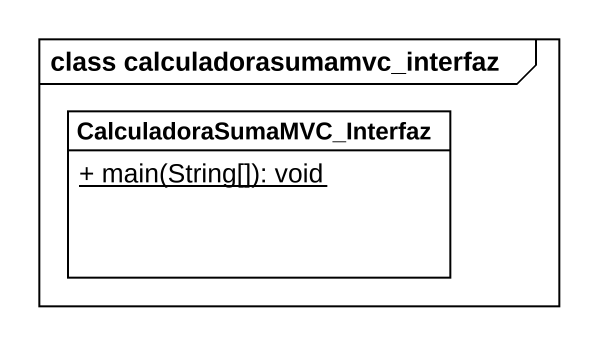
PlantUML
@startuml
mainframe class calculadorasumamvc_interfaz
hide circle
hide empty members
skinparam classAttributeIconSize 0
class CalculadoraSumaMVC_Interfaz {
  {static} + main(String[]): void
}
@enduml
